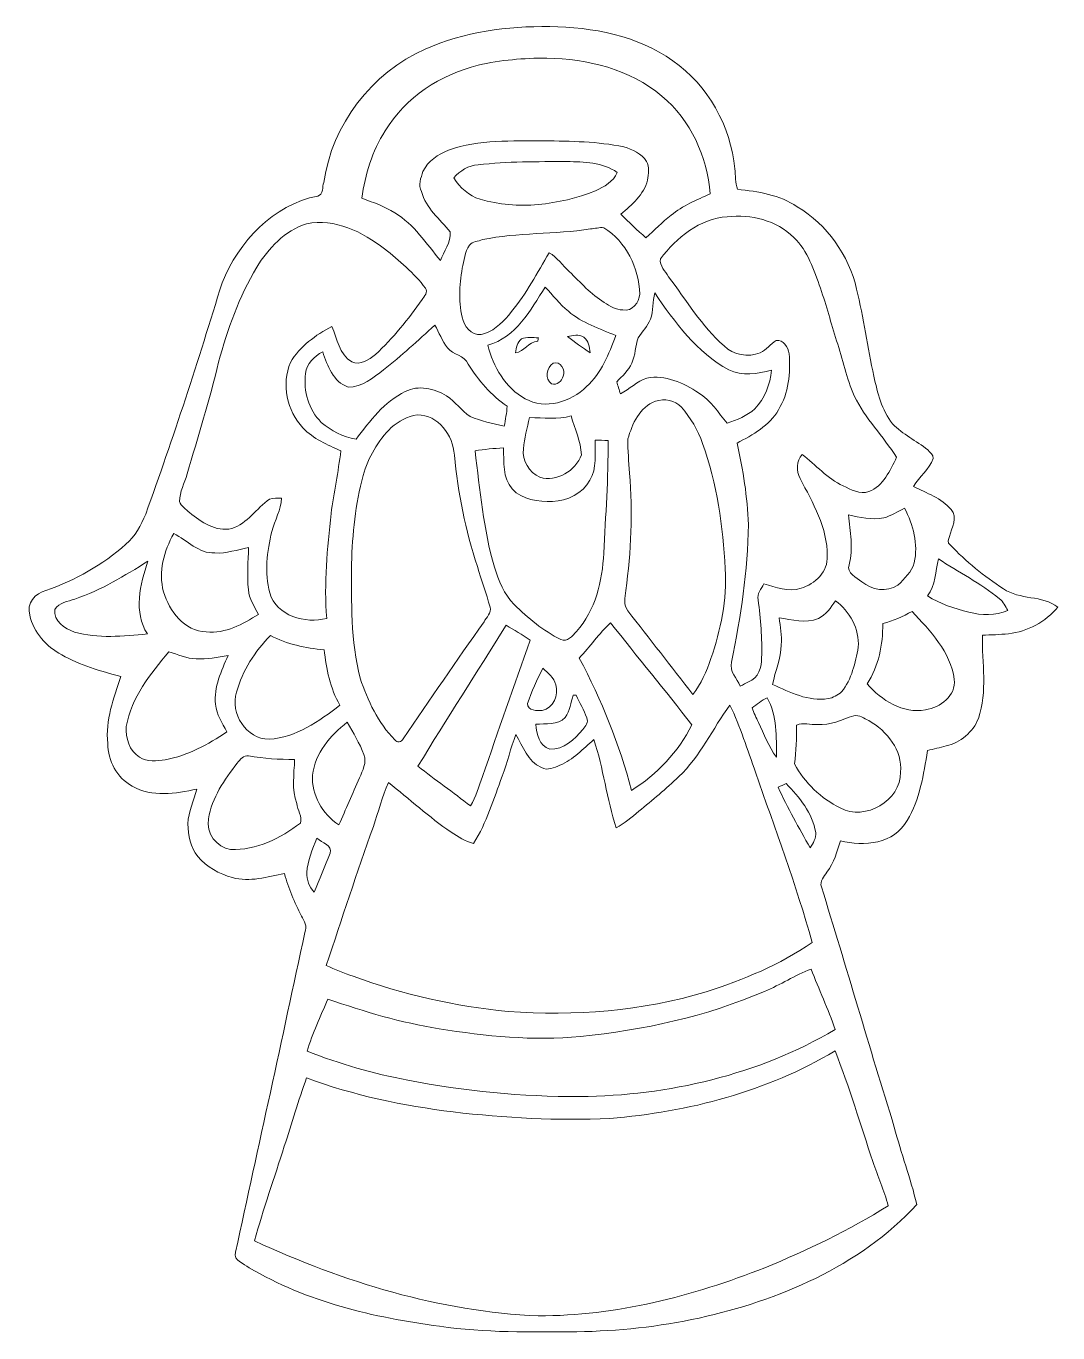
# Model space of a CAD drawing. Header units: centimetres. Extents: x -12.8 to 12.7, y -16.1 to 16.1.
import ezdxf

# ---------------------------------------------------------------- set-up
doc = ezdxf.new("R2010")
doc.units = ezdxf.units.CM
doc.header["$MEASUREMENT"] = 0
doc.layers.add('Layer 1', color=7, linetype='Continuous')

msp = doc.modelspace()

# ---------------------------------------------------------------- linework, layer by layer
at = {"layer": 'Layer 1', "color": 251, "lineweight": 9}
for points, knots in [([(-2.91419, 15.52674), (-1.9564, 15.96242), (-0.88819, 16.09648), (0.15568, 16.08554), (0.15568, 16.08554), (1.21154, 16.07108), (2.31433, 15.86717), (3.18817, 15.2417), (3.18817, 15.2417), (4.0627, 14.64268), (4.61656, 13.63021), (4.71534, 12.58175), (4.71534, 12.58175), (4.73933, 12.41418), (4.72381, 12.23744), (4.78202, 12.07587), (4.78202, 12.07587), (5.29318, 12.0226), (5.82201, 11.93935), (6.25769, 11.64372), (6.25769, 11.64372), (7.00064, 11.20804), (7.52416, 10.44674), (7.72136, 9.61419), (7.72136, 9.61419), (7.89281, 8.90475), (7.98877, 8.18015), (8.14681, 7.46824), (8.14681, 7.46824), (8.23571, 7.05796), (8.34013, 6.63568), (8.60435, 6.29843), (8.60435, 6.29843), (8.85484, 6.03314), (9.19421, 5.88109), (9.47466, 5.65285), (9.47466, 5.65285), (9.53111, 5.59781), (9.61366, 5.52832), (9.60519, 5.44012), (9.60519, 5.44012), (9.51135, 5.16778), (9.26863, 4.99209), (9.12471, 4.75044), (9.12471, 4.75044), (9.44398, 4.58605), (9.81086, 4.46504), (10.05075, 4.18388), (10.05075, 4.18388), (10.21762, 3.99126), (10.06381, 3.72668), (10.00666, 3.52172), (10.00666, 3.52172), (9.99184, 3.45398), (9.93998, 3.36155), (10.02606, 3.31428), (10.02606, 3.31428), (10.41587, 2.89941), (10.86426, 2.53923), (11.34192, 2.2309), (11.34192, 2.2309), (11.73985, 1.94833), (12.29442, 2.0778), (12.68142, 1.77688), (12.68142, 1.77688), (12.37732, 1.41352), (11.93353, 1.17962), (11.46398, 1.12106), (11.46398, 1.12106), (11.24914, 1.0999), (11.0343, 1.09531), (10.81981, 1.08367), (10.81981, 1.08367), (10.81064, 0.4021), (10.9521, -0.30416), (10.72209, -0.96421), (10.72209, -0.96421), (10.59262, -1.30499), (10.27829, -1.56322), (9.92446, -1.64225), (9.92446, -1.64225), (9.77382, -1.68458), (9.62106, -1.71739), (9.46938, -1.75549), (9.46938, -1.75549), (9.37166, -2.34639), (9.27958, -2.95917), (8.96842, -3.48233), (8.96842, -3.48233), (8.64952, -4.05066), (7.89563, -4.13709), (7.31919, -3.97905), (7.31919, -3.97905), (7.23488, -4.24575), (7.16291, -4.5255), (6.98935, -4.75128), (6.98935, -4.75128), (6.92267, -4.86029), (6.80096, -4.97388), (6.85212, -5.11429), (6.85212, -5.11429), (7.46207, -7.08631), (8.03745, -9.06963), (8.64987, -11.0413), (8.64987, -11.0413), (8.81602, -11.68054), (9.05204, -12.30002), (9.20303, -12.94348), (9.20303, -12.94348), (8.50488, -13.71289), (7.63528, -14.30767), (6.70677, -14.76452), (6.70677, -14.76452), (4.88115, -15.64823), (2.84597, -16.04757), (0.82596, -16.08109), (0.82596, -16.08109), (-0.30434, -16.0892), (-1.44135, -16.1079), (-2.56247, -15.94315), (-2.56247, -15.94315), (-4.18913, -15.73184), (-5.83308, -15.34413), (-7.25653, -14.50135), (-7.25653, -14.50135), (-7.37683, -14.40328), (-7.64671, -14.3299), (-7.59026, -14.12176), (-7.59026, -14.12176), (-7.0177, -11.49498), (-6.44515, -8.86749), (-5.8807, -6.23929), (-5.8807, -6.23929), (-5.81332, -6.09324), (-5.9001, -5.96025), (-5.96219, -5.83607), (-5.96219, -5.83607), (-6.13717, -5.50234), (-6.28498, -5.1545), (-6.38341, -4.79043), (-6.38341, -4.79043), (-6.80392, -4.86769), (-7.24172, -5.00775), (-7.66823, -4.8878), (-7.66823, -4.8878), (-7.98783, -4.79043), (-8.30922, -4.63521), (-8.51913, -4.3664), (-8.51913, -4.3664), (-8.70751, -4.14485), (-8.76359, -3.84358), (-8.765, -3.56065), (-8.765, -3.56065), (-8.75513, -3.26255), (-8.6179, -2.99268), (-8.54453, -2.70834), (-8.54453, -2.70834), (-9.07017, -2.81382), (-9.64802, -2.92001), (-10.13626, -2.6332), (-10.13626, -2.6332), (-10.51444, -2.43317), (-10.73704, -2.0049), (-10.74198, -1.58369), (-10.74198, -1.58369), (-10.79701, -1.01324), (-10.60016, -0.46044), (-10.41813, 0.07049), (-10.41813, 0.07049), (-10.91907, 0.20031), (-11.42249, 0.34495), (-11.87404, 0.60424), (-11.87404, 0.60424), (-12.2561, 0.79651), (-12.56937, 1.15846), (-12.66038, 1.58003), (-12.66038, 1.58003), (-12.75246, 1.86048), (-12.52809, 2.13001), (-12.26316, 2.19033), (-12.26316, 2.19033), (-11.54278, 2.43904), (-10.86545, 2.82145), (-10.2943, 3.32733), (-10.2943, 3.32733), (-10.06112, 3.52136), (-9.9193, 3.79688), (-9.805, 4.07205), (-9.805, 4.07205), (-9.12026, 5.95341), (-8.50925, 7.86053), (-7.92011, 9.77294), (-7.92011, 9.77294), (-7.50983, 10.77977), (-6.66598, 11.69593), (-5.56532, 11.90971), (-5.56532, 11.90971), (-5.41433, 11.9337), (-5.45631, 12.1496), (-5.41468, 12.24556), (-5.41468, 12.24556), (-5.20901, 13.66937), (-4.23358, 14.95136), (-2.91419, 15.52674), (-2.91419, 15.52674), (-2.91419, 15.52674), (-2.91419, 15.52674), (-2.91419, 15.52674)], [0, 0, 0, 0, 0.01886792, 0.01886792, 0.01886792, 0.01886792, 0.03773585, 0.03773585, 0.03773585, 0.03773585, 0.05660377, 0.05660377, 0.05660377, 0.05660377, 0.0754717, 0.0754717, 0.0754717, 0.0754717, 0.09433962, 0.09433962, 0.09433962, 0.09433962, 0.11320755, 0.11320755, 0.11320755, 0.11320755, 0.13207547, 0.13207547, 0.13207547, 0.13207547, 0.1509434, 0.1509434, 0.1509434, 0.1509434, 0.16981132, 0.16981132, 0.16981132, 0.16981132, 0.18867925, 0.18867925, 0.18867925, 0.18867925, 0.20754717, 0.20754717, 0.20754717, 0.20754717, 0.22641509, 0.22641509, 0.22641509, 0.22641509, 0.24528302, 0.24528302, 0.24528302, 0.24528302, 0.26415094, 0.26415094, 0.26415094, 0.26415094, 0.28301887, 0.28301887, 0.28301887, 0.28301887, 0.30188679, 0.30188679, 0.30188679, 0.30188679, 0.32075472, 0.32075472, 0.32075472, 0.32075472, 0.33962264, 0.33962264, 0.33962264, 0.33962264, 0.35849057, 0.35849057, 0.35849057, 0.35849057, 0.37735849, 0.37735849, 0.37735849, 0.37735849, 0.39622642, 0.39622642, 0.39622642, 0.39622642, 0.41509434, 0.41509434, 0.41509434, 0.41509434, 0.43396226, 0.43396226, 0.43396226, 0.43396226, 0.45283019, 0.45283019, 0.45283019, 0.45283019, 0.47169811, 0.47169811, 0.47169811, 0.47169811, 0.49056604, 0.49056604, 0.49056604, 0.49056604, 0.50943396, 0.50943396, 0.50943396, 0.50943396, 0.52830189, 0.52830189, 0.52830189, 0.52830189, 0.54716981, 0.54716981, 0.54716981, 0.54716981, 0.56603774, 0.56603774, 0.56603774, 0.56603774, 0.58490566, 0.58490566, 0.58490566, 0.58490566, 0.60377358, 0.60377358, 0.60377358, 0.60377358, 0.62264151, 0.62264151, 0.62264151, 0.62264151, 0.64150943, 0.64150943, 0.64150943, 0.64150943, 0.66037736, 0.66037736, 0.66037736, 0.66037736, 0.67924528, 0.67924528, 0.67924528, 0.67924528, 0.69811321, 0.69811321, 0.69811321, 0.69811321, 0.71698113, 0.71698113, 0.71698113, 0.71698113, 0.73584906, 0.73584906, 0.73584906, 0.73584906, 0.75471698, 0.75471698, 0.75471698, 0.75471698, 0.77358491, 0.77358491, 0.77358491, 0.77358491, 0.79245283, 0.79245283, 0.79245283, 0.79245283, 0.81132075, 0.81132075, 0.81132075, 0.81132075, 0.83018868, 0.83018868, 0.83018868, 0.83018868, 0.8490566, 0.8490566, 0.8490566, 0.8490566, 0.86792453, 0.86792453, 0.86792453, 0.86792453, 0.88679245, 0.88679245, 0.88679245, 0.88679245, 0.90566038, 0.90566038, 0.90566038, 0.90566038, 0.9245283, 0.9245283, 0.9245283, 0.9245283, 0.94339623, 0.94339623, 0.94339623, 0.94339623, 0.96226415, 0.96226415, 0.96226415, 0.96226415, 1, 1, 1, 1]), ([(-1.60821, 15.13198), (-2.53672, 14.90374), (-3.40208, 14.34247), (-3.90021, 13.51415), (-3.90021, 13.51415), (-4.22723, 13.01849), (-4.38775, 12.43853), (-4.47735, 11.8575), (-4.47735, 11.8575), (-4.20113, 11.74743), (-3.91291, 11.661), (-3.66385, 11.49414), (-3.66385, 11.49414), (-3.1883, 11.21157), (-2.88456, 10.73461), (-2.53954, 10.31833), (-2.53954, 10.31833), (-2.44712, 10.54693), (-2.28343, 10.76601), (-2.30036, 11.0253), (-2.30036, 11.0253), (-2.54907, 11.34456), (-2.9022, 11.60703), (-3.0038, 12.02048), (-3.0038, 12.02048), (-3.10046, 12.17923), (-3.01932, 12.35774), (-2.97099, 12.51543), (-2.97099, 12.51543), (-2.84681, 12.77049), (-2.59387, 12.93947), (-2.33705, 13.04178), (-2.33705, 13.04178), (-1.58493, 13.31306), (-0.77107, 13.2605), (0.01422, 13.27038), (0.01422, 13.27038), (0.67038, 13.25697), (1.33502, 13.25873), (1.97954, 13.11868), (1.97954, 13.11868), (2.19438, 13.05906), (2.42017, 12.95746), (2.54222, 12.76167), (2.54222, 12.76167), (2.62866, 12.62656), (2.57716, 12.45123), (2.56656, 12.30306), (2.56656, 12.30306), (2.47802, 11.93935), (2.17674, 11.69805), (1.91004, 11.46098), (1.91004, 11.46098), (2.10726, 11.25919), (2.31327, 11.06587), (2.52705, 10.88066), (2.52705, 10.88066), (2.73555, 11.06516), (2.92888, 11.26625), (3.1483, 11.43875), (3.1483, 11.43875), (3.43511, 11.67053), (3.77766, 11.81446), (4.11103, 11.96545), (4.11103, 11.96545), (4.03554, 12.87844), (3.63514, 13.78508), (2.91547, 14.37034), (2.91547, 14.37034), (2.139, 15.04097), (1.08842, 15.28191), (0.08548, 15.31049), (0.08548, 15.31049), (-0.48214, 15.30343), (-1.05505, 15.26816), (-1.60821, 15.13198), (-1.60821, 15.13198), (-1.60821, 15.13198), (-1.60821, 15.13198), (-1.60821, 15.13198)], [0, 0, 0, 0, 0.04761905, 0.04761905, 0.04761905, 0.04761905, 0.0952381, 0.0952381, 0.0952381, 0.0952381, 0.14285714, 0.14285714, 0.14285714, 0.14285714, 0.19047619, 0.19047619, 0.19047619, 0.19047619, 0.23809524, 0.23809524, 0.23809524, 0.23809524, 0.28571429, 0.28571429, 0.28571429, 0.28571429, 0.33333333, 0.33333333, 0.33333333, 0.33333333, 0.38095238, 0.38095238, 0.38095238, 0.38095238, 0.42857143, 0.42857143, 0.42857143, 0.42857143, 0.47619048, 0.47619048, 0.47619048, 0.47619048, 0.52380952, 0.52380952, 0.52380952, 0.52380952, 0.57142857, 0.57142857, 0.57142857, 0.57142857, 0.61904762, 0.61904762, 0.61904762, 0.61904762, 0.66666667, 0.66666667, 0.66666667, 0.66666667, 0.71428571, 0.71428571, 0.71428571, 0.71428571, 0.76190476, 0.76190476, 0.76190476, 0.76190476, 0.80952381, 0.80952381, 0.80952381, 0.80952381, 0.85714286, 0.85714286, 0.85714286, 0.85714286, 0.9047619, 0.9047619, 0.9047619, 0.9047619, 1, 1, 1, 1]), ([(-1.61033, 12.67524), (-1.8481, 12.66713), (-2.05835, 12.53342), (-2.20793, 12.35633), (-2.20793, 12.35633), (-2.05659, 12.11609), (-1.84069, 11.91183), (-1.562, 11.83281), (-1.562, 11.83281), (-0.63066, 11.55658), (0.38675, 11.68676), (1.28033, 12.03812), (1.28033, 12.03812), (1.49588, 12.13725), (1.72554, 12.26002), (1.81903, 12.49215), (1.81903, 12.49215), (1.45743, 12.74156), (0.99988, 12.75038), (0.57831, 12.7592), (0.57831, 12.7592), (-0.15124, 12.75215), (-0.88537, 12.77155), (-1.61033, 12.67524), (-1.61033, 12.67524), (-1.61033, 12.67524), (-1.61033, 12.67524), (-1.61033, 12.67524)], [0, 0, 0, 0, 0.125, 0.125, 0.125, 0.125, 0.25, 0.25, 0.25, 0.25, 0.375, 0.375, 0.375, 0.375, 0.5, 0.5, 0.5, 0.5, 0.625, 0.625, 0.625, 0.625, 0.75, 0.75, 0.75, 0.75, 1, 1, 1, 1]), ([(-5.8426, 11.22356), (-6.37847, 11.0514), (-6.7824, 10.62313), (-7.06674, 10.15323), (-7.06674, 10.15323), (-7.49854, 9.42721), (-7.79593, 8.62711), (-8.00618, 7.81114), (-8.00618, 7.81114), (-8.23478, 6.8858), (-8.51383, 5.97387), (-8.78546, 5.06018), (-8.78546, 5.06018), (-8.84615, 4.83546), (-8.96998, 4.61991), (-8.97103, 4.3832), (-8.97103, 4.3832), (-8.9287, 4.26396), (-8.81264, 4.19093), (-8.72479, 4.10662), (-8.72479, 4.10662), (-8.43164, 3.87449), (-8.08097, 3.62508), (-7.68304, 3.71327), (-7.68304, 3.71327), (-7.29675, 3.8431), (-7.07238, 4.20787), (-6.75524, 4.43858), (-6.75524, 4.43858), (-6.66034, 4.46928), (-6.55627, 4.45763), (-6.45714, 4.46575), (-6.45714, 4.46575), (-6.46384, 4.17435), (-6.62365, 3.91894), (-6.69562, 3.64272), (-6.69562, 3.64272), (-6.81768, 3.14989), (-6.87589, 2.62531), (-6.74748, 2.12754), (-6.74748, 2.12754), (-6.57391, 1.55815), (-5.87294, 1.36342), (-5.34377, 1.49995), (-5.34377, 1.49995), (-5.41398, 2.36284), (-5.32578, 3.22609), (-5.23582, 4.08369), (-5.23582, 4.08369), (-5.1628, 4.60051), (-5.05838, 5.11204), (-4.99311, 5.62992), (-4.99311, 5.62992), (-5.32755, 5.77632), (-5.6708, 5.92872), (-5.92974, 6.19506), (-5.92974, 6.19506), (-6.31956, 6.61875), (-6.46208, 7.27068), (-6.23736, 7.80761), (-6.23736, 7.80761), (-6.001, 8.20378), (-5.61718, 8.48495), (-5.21501, 8.69696), (-5.21501, 8.69696), (-5.08766, 8.3904), (-5.03439, 8.0087), (-4.72606, 7.82172), (-4.72606, 7.82172), (-4.5151, 7.72965), (-4.30237, 7.87605), (-4.14257, 8.00552), (-4.14257, 8.00552), (-3.70512, 8.40698), (-3.33153, 8.87265), (-2.98969, 9.35666), (-2.98969, 9.35666), (-2.9463, 9.43004), (-2.82812, 9.54681), (-2.90961, 9.63888), (-2.90961, 9.63888), (-3.1876, 10.01494), (-3.55554, 10.3141), (-3.91538, 10.60796), (-3.91538, 10.60796), (-4.46007, 11.01895), (-5.13669, 11.37384), (-5.8426, 11.22356), (-5.8426, 11.22356), (-5.8426, 11.22356), (-5.8426, 11.22356), (-5.8426, 11.22356)], [0, 0, 0, 0, 0.04166667, 0.04166667, 0.04166667, 0.04166667, 0.08333333, 0.08333333, 0.08333333, 0.08333333, 0.125, 0.125, 0.125, 0.125, 0.16666667, 0.16666667, 0.16666667, 0.16666667, 0.20833333, 0.20833333, 0.20833333, 0.20833333, 0.25, 0.25, 0.25, 0.25, 0.29166667, 0.29166667, 0.29166667, 0.29166667, 0.33333333, 0.33333333, 0.33333333, 0.33333333, 0.375, 0.375, 0.375, 0.375, 0.41666667, 0.41666667, 0.41666667, 0.41666667, 0.45833333, 0.45833333, 0.45833333, 0.45833333, 0.5, 0.5, 0.5, 0.5, 0.54166667, 0.54166667, 0.54166667, 0.54166667, 0.58333333, 0.58333333, 0.58333333, 0.58333333, 0.625, 0.625, 0.625, 0.625, 0.66666667, 0.66666667, 0.66666667, 0.66666667, 0.70833333, 0.70833333, 0.70833333, 0.70833333, 0.75, 0.75, 0.75, 0.75, 0.79166667, 0.79166667, 0.79166667, 0.79166667, 0.83333333, 0.83333333, 0.83333333, 0.83333333, 0.875, 0.875, 0.875, 0.875, 0.91666667, 0.91666667, 0.91666667, 0.91666667, 1, 1, 1, 1]), ([(4.53119, 11.39783), (3.84927, 11.3562), (3.27989, 10.88348), (2.88337, 10.35996), (2.88337, 10.35996), (2.85761, 10.18075), (3.00437, 10.05939), (3.08692, 9.92181), (3.08692, 9.92181), (3.51943, 9.33585), (3.90572, 8.70578), (4.45111, 8.21401), (4.45111, 8.21401), (4.68112, 7.99458), (5.04554, 7.92156), (5.33905, 8.04821), (5.33905, 8.04821), (5.49957, 8.11065), (5.59729, 8.26375), (5.74051, 8.3523), (5.74051, 8.3523), (5.9102, 8.37876), (6.03649, 8.17556), (6.05731, 8.02386), (6.05731, 8.02386), (6.09647, 7.55396), (6.04496, 7.05161), (5.79414, 6.64203), (5.79414, 6.64203), (5.57189, 6.24904), (5.16055, 6.02185), (4.77214, 5.82112), (4.77214, 5.82112), (4.92489, 5.16248), (5.02755, 4.49044), (5.05224, 3.81417), (5.05224, 3.81417), (5.03919, 2.67223), (4.86421, 1.53805), (4.63738, 0.42115), (4.63738, 0.42115), (4.57388, 0.1982), (4.77108, 0.01616), (4.85293, -0.16905), (4.85293, -0.16905), (4.92172, -0.13412), (4.99016, -0.09814), (5.05789, -0.06039), (5.05789, -0.06039), (5.29213, 0.02639), (5.38915, 0.2998), (5.3768, 0.53122), (5.3768, 0.53122), (5.40396, 1.00958), (5.34151, 1.48407), (5.29707, 1.95856), (5.29707, 1.95856), (5.25403, 2.11201), (5.37186, 2.22632), (5.43219, 2.35049), (5.43219, 2.35049), (5.72852, 2.26441), (6.03967, 2.14024), (6.34941, 2.2429), (6.34941, 2.2429), (6.69407, 2.34414), (7.01863, 2.656), (6.9964, 3.03841), (6.9964, 3.03841), (7.0084, 3.73373), (6.63304, 4.34686), (6.33071, 4.94764), (6.33071, 4.94764), (6.22664, 5.1332), (6.23793, 5.37697), (6.37869, 5.54102), (6.37869, 5.54102), (6.71348, 5.28172), (6.99746, 4.94941), (7.38658, 4.7649), (7.38658, 4.7649), (7.57778, 4.67918), (7.80215, 4.5416), (8.01805, 4.62697), (8.01805, 4.62697), (8.38353, 4.76243), (8.54509, 5.14414), (8.70561, 5.46975), (8.70561, 5.46975), (8.37434, 5.98587), (7.93444, 6.42931), (7.66209, 6.98317), (7.66209, 6.98317), (7.46842, 7.41956), (7.37846, 7.89157), (7.22818, 8.34313), (7.22818, 8.34313), (7.08848, 8.77246), (6.97841, 9.21096), (6.82742, 9.63641), (6.82742, 9.63641), (6.67008, 10.08126), (6.51839, 10.55046), (6.17337, 10.88983), (6.17337, 10.88983), (5.74475, 11.30858), (5.11716, 11.46945), (4.53119, 11.39783), (4.53119, 11.39783), (4.53119, 11.39783), (4.53119, 11.39783), (4.53119, 11.39783)], [0, 0, 0, 0, 0.03448276, 0.03448276, 0.03448276, 0.03448276, 0.06896552, 0.06896552, 0.06896552, 0.06896552, 0.10344828, 0.10344828, 0.10344828, 0.10344828, 0.13793103, 0.13793103, 0.13793103, 0.13793103, 0.17241379, 0.17241379, 0.17241379, 0.17241379, 0.20689655, 0.20689655, 0.20689655, 0.20689655, 0.24137931, 0.24137931, 0.24137931, 0.24137931, 0.27586207, 0.27586207, 0.27586207, 0.27586207, 0.31034483, 0.31034483, 0.31034483, 0.31034483, 0.34482759, 0.34482759, 0.34482759, 0.34482759, 0.37931034, 0.37931034, 0.37931034, 0.37931034, 0.4137931, 0.4137931, 0.4137931, 0.4137931, 0.44827586, 0.44827586, 0.44827586, 0.44827586, 0.48275862, 0.48275862, 0.48275862, 0.48275862, 0.51724138, 0.51724138, 0.51724138, 0.51724138, 0.55172414, 0.55172414, 0.55172414, 0.55172414, 0.5862069, 0.5862069, 0.5862069, 0.5862069, 0.62068966, 0.62068966, 0.62068966, 0.62068966, 0.65517241, 0.65517241, 0.65517241, 0.65517241, 0.68965517, 0.68965517, 0.68965517, 0.68965517, 0.72413793, 0.72413793, 0.72413793, 0.72413793, 0.75862069, 0.75862069, 0.75862069, 0.75862069, 0.79310345, 0.79310345, 0.79310345, 0.79310345, 0.82758621, 0.82758621, 0.82758621, 0.82758621, 0.86206897, 0.86206897, 0.86206897, 0.86206897, 0.89655172, 0.89655172, 0.89655172, 0.89655172, 0.93103448, 0.93103448, 0.93103448, 0.93103448, 1, 1, 1, 1]), ([(1.15898, 11.09832), (0.27668, 10.95933), (-0.62819, 11.01471), (-1.50555, 10.83586), (-1.50555, 10.83586), (-1.60645, 10.78823), (-1.75673, 10.80058), (-1.82199, 10.69439), (-1.82199, 10.69439), (-1.93876, 10.52929), (-1.96169, 10.32115), (-2.00156, 10.12854), (-2.00156, 10.12854), (-2.06964, 9.70485), (-2.10351, 9.2607), (-1.98039, 8.84337), (-1.98039, 8.84337), (-1.91689, 8.62253), (-1.68935, 8.42145), (-1.44664, 8.52022), (-1.44664, 8.52022), (-1.16935, 8.61477), (-0.9651, 8.83808), (-0.78624, 9.05962), (-0.78624, 9.05962), (-0.41829, 9.50447), (-0.1523, 10.01918), (0.14086, 10.51342), (0.14086, 10.51342), (0.33771, 10.39383), (0.47247, 10.20262), (0.63793, 10.04634), (0.63793, 10.04634), (0.91309, 9.78105), (1.17062, 9.48825), (1.49906, 9.2854), (1.49906, 9.2854), (1.63629, 9.20003), (1.78445, 9.1016), (1.95344, 9.10548), (1.95344, 9.10548), (2.18944, 9.05856), (2.36442, 9.28187), (2.37395, 9.49389), (2.37395, 9.49389), (2.35348, 10.13524), (2.04445, 10.78576), (1.48989, 11.12972), (1.48989, 11.12972), (1.37948, 11.13995), (1.26728, 11.10714), (1.15898, 11.09832), (1.15898, 11.09832), (1.15898, 11.09832), (1.15898, 11.09832), (1.15898, 11.09832)], [0, 0, 0, 0, 0.06666667, 0.06666667, 0.06666667, 0.06666667, 0.13333333, 0.13333333, 0.13333333, 0.13333333, 0.2, 0.2, 0.2, 0.2, 0.26666667, 0.26666667, 0.26666667, 0.26666667, 0.33333333, 0.33333333, 0.33333333, 0.33333333, 0.4, 0.4, 0.4, 0.4, 0.46666667, 0.46666667, 0.46666667, 0.46666667, 0.53333333, 0.53333333, 0.53333333, 0.53333333, 0.6, 0.6, 0.6, 0.6, 0.66666667, 0.66666667, 0.66666667, 0.66666667, 0.73333333, 0.73333333, 0.73333333, 0.73333333, 0.8, 0.8, 0.8, 0.8, 0.86666667, 0.86666667, 0.86666667, 0.86666667, 1, 1, 1, 1]), ([(0.03962, 9.66322), (-0.31634, 9.09243), (-0.67405, 8.42638), (-1.37291, 8.23165), (-1.37291, 8.23165), (-1.23356, 7.70672), (-0.94358, 7.17685), (-0.45004, 6.91297), (-0.45004, 6.91297), (0.04526, 6.63533), (0.6785, 6.82971), (1.06055, 7.21248), (1.06055, 7.21248), (1.42921, 7.54691), (1.613, 8.01681), (1.78657, 8.47083), (1.78657, 8.47083), (1.38123, 8.63805), (0.95437, 8.78234), (0.61464, 9.07056), (0.61464, 9.07056), (0.3938, 9.23848), (0.23894, 9.47308), (0.03962, 9.66322), (0.03962, 9.66322), (0.03962, 9.66322), (0.03962, 9.66322), (0.03962, 9.66322)], [0, 0, 0, 0, 0.125, 0.125, 0.125, 0.125, 0.25, 0.25, 0.25, 0.25, 0.375, 0.375, 0.375, 0.375, 0.5, 0.5, 0.5, 0.5, 0.625, 0.625, 0.625, 0.625, 0.75, 0.75, 0.75, 0.75, 1, 1, 1, 1]), ([(2.64066, 8.87194), (2.56516, 8.70508), (2.43321, 8.57208), (2.3362, 8.41862), (2.3362, 8.41862), (2.27023, 8.21225), (2.26564, 7.98753), (2.17745, 7.78715), (2.17745, 7.78715), (2.09384, 7.60688), (1.94215, 7.47212), (1.80633, 7.33242), (1.80633, 7.33242), (1.8349, 7.23223), (1.8663, 7.13275), (1.89875, 7.03326), (1.89875, 7.03326), (2.12242, 7.14968), (2.30586, 7.343), (2.54716, 7.42308), (2.54716, 7.42308), (3.00331, 7.50987), (3.45275, 7.30667), (3.82423, 7.05831), (3.82423, 7.05831), (4.1262, 6.87769), (4.30435, 6.56866), (4.52978, 6.30936), (4.52978, 6.30936), (4.76896, 6.39756), (5.0166, 6.48752), (5.20816, 6.66285), (5.20816, 6.66285), (5.46182, 6.91826), (5.58529, 7.26821), (5.62516, 7.61923), (5.62516, 7.61923), (5.28155, 7.53633), (4.89526, 7.4506), (4.56929, 7.62805), (4.56929, 7.62805), (3.77942, 8.05138), (3.23897, 8.79856), (2.7419, 9.52035), (2.7419, 9.52035), (2.6911, 9.30692), (2.70556, 9.08185), (2.64066, 8.87194), (2.64066, 8.87194), (2.64066, 8.87194), (2.64066, 8.87194), (2.64066, 8.87194)], [0, 0, 0, 0, 0.07142857, 0.07142857, 0.07142857, 0.07142857, 0.14285714, 0.14285714, 0.14285714, 0.14285714, 0.21428571, 0.21428571, 0.21428571, 0.21428571, 0.28571429, 0.28571429, 0.28571429, 0.28571429, 0.35714286, 0.35714286, 0.35714286, 0.35714286, 0.42857143, 0.42857143, 0.42857143, 0.42857143, 0.5, 0.5, 0.5, 0.5, 0.57142857, 0.57142857, 0.57142857, 0.57142857, 0.64285714, 0.64285714, 0.64285714, 0.64285714, 0.71428571, 0.71428571, 0.71428571, 0.71428571, 0.78571429, 0.78571429, 0.78571429, 0.78571429, 0.85714286, 0.85714286, 0.85714286, 0.85714286, 1, 1, 1, 1]), ([(-2.67924, 8.72766), (-3.08635, 8.3463), (-3.50333, 7.97518), (-3.93866, 7.62593), (-3.93866, 7.62593), (-4.19795, 7.43614), (-4.47347, 7.1959), (-4.81284, 7.20154), (-4.81284, 7.20154), (-5.1882, 7.32466), (-5.31696, 7.73494), (-5.4422, 8.07043), (-5.4422, 8.07043), (-5.64681, 7.96107), (-5.84013, 7.77798), (-5.86271, 7.53456), (-5.86271, 7.53456), (-5.92162, 7.10206), (-5.78898, 6.64239), (-5.47571, 6.33159), (-5.47571, 6.33159), (-5.23194, 6.1231), (-4.9402, 5.96505), (-4.62058, 5.91602), (-4.62058, 5.91602), (-4.2745, 6.3577), (-3.92772, 6.84347), (-3.40526, 7.09006), (-3.40526, 7.09006), (-3.08141, 7.26151), (-2.68595, 7.16661), (-2.38961, 6.98246), (-2.38961, 6.98246), (-2.16807, 6.84629), (-2.02378, 6.61805), (-1.80965, 6.47446), (-1.80965, 6.47446), (-1.53942, 6.36052), (-1.25014, 6.3016), (-0.9651, 6.23493), (-0.9651, 6.23493), (-0.93546, 6.39932), (-0.90795, 6.56372), (-0.89313, 6.73023), (-0.89313, 6.73023), (-1.29671, 6.99199), (-1.59833, 7.36593), (-1.85339, 7.76775), (-1.85339, 7.76775), (-1.95464, 7.98506), (-2.22592, 7.99494), (-2.36492, 8.17203), (-2.36492, 8.17203), (-2.5025, 8.33713), (-2.56847, 8.54598), (-2.67924, 8.72766), (-2.67924, 8.72766), (-2.67924, 8.72766), (-2.67924, 8.72766), (-2.67924, 8.72766)], [0, 0, 0, 0, 0.0625, 0.0625, 0.0625, 0.0625, 0.125, 0.125, 0.125, 0.125, 0.1875, 0.1875, 0.1875, 0.1875, 0.25, 0.25, 0.25, 0.25, 0.3125, 0.3125, 0.3125, 0.3125, 0.375, 0.375, 0.375, 0.375, 0.4375, 0.4375, 0.4375, 0.4375, 0.5, 0.5, 0.5, 0.5, 0.5625, 0.5625, 0.5625, 0.5625, 0.625, 0.625, 0.625, 0.625, 0.6875, 0.6875, 0.6875, 0.6875, 0.75, 0.75, 0.75, 0.75, 0.8125, 0.8125, 0.8125, 0.8125, 0.875, 0.875, 0.875, 0.875, 1, 1, 1, 1]), ([(-0.53894, 8.38828), (-0.41159, 8.44826), (-0.26166, 8.41651), (-0.12513, 8.41615), (-0.12513, 8.41615), (-0.12866, 8.39463), (-0.13536, 8.3516), (-0.13854, 8.33043), (-0.13854, 8.33043), (-0.36855, 8.31985), (-0.47156, 8.07325), (-0.68781, 8.04538), (-0.68781, 8.04538), (-0.68005, 8.17027), (-0.64266, 8.30891), (-0.53894, 8.38828)], [0, 0, 0, 0, 0.2, 0.2, 0.2, 0.2, 0.4, 0.4, 0.4, 0.4, 0.6, 0.6, 0.6, 0.6, 1, 1, 1, 1]), ([(0.58995, 8.44861), (0.72471, 8.46201), (0.8764, 8.52199), (0.996, 8.42956), (0.996, 8.42956), (1.11347, 8.33854), (1.13711, 8.1872), (1.15192, 8.04891), (1.15192, 8.04891), (0.9579, 8.17274), (0.77375, 8.31067), (0.58995, 8.44861)], [0, 0, 0, 0, 0.25, 0.25, 0.25, 0.25, 0.5, 0.5, 0.5, 0.5, 1, 1, 1, 1]), ([(0.23788, 7.78962), (0.41321, 7.85453), (0.55291, 7.61852), (0.48835, 7.46965), (0.48835, 7.46965), (0.45307, 7.349), (0.33348, 7.23823), (0.20084, 7.27703), (0.20084, 7.27703), (0.0255, 7.39663), (0.07313, 7.68414), (0.23788, 7.78962)], [0, 0, 0, 0, 0.25, 0.25, 0.25, 0.25, 0.5, 0.5, 0.5, 0.5, 1, 1, 1, 1]), ([(2.76201, 6.85229), (2.37218, 6.70871), (2.18662, 6.29349), (2.0822, 5.92307), (2.0822, 5.92307), (2.07091, 5.64226), (2.1083, 5.36251), (2.12242, 5.08205), (2.12242, 5.08205), (2.19898, 4.1172), (2.16617, 3.14354), (2.02822, 2.18539), (2.02822, 2.18539), (2.01376, 2.02206), (1.96437, 1.8245), (2.0829, 1.68656), (2.0829, 1.68656), (2.61066, 0.99547), (3.15677, 0.31814), (3.68029, -0.37648), (3.68029, -0.37648), (3.89125, -0.11789), (4.01649, 0.19678), (4.12726, 0.50829), (4.12726, 0.50829), (4.37138, 1.21596), (4.52765, 1.96738), (4.48321, 2.71915), (4.48321, 2.71915), (4.4243, 3.7676), (4.2846, 4.82241), (3.92018, 5.81301), (3.92018, 5.81301), (3.81153, 6.1425), (3.62738, 6.44483), (3.39948, 6.70518), (3.39948, 6.70518), (3.24144, 6.87769), (2.98109, 6.92567), (2.76201, 6.85229), (2.76201, 6.85229), (2.76201, 6.85229), (2.76201, 6.85229), (2.76201, 6.85229)], [0, 0, 0, 0, 0.08333333, 0.08333333, 0.08333333, 0.08333333, 0.16666667, 0.16666667, 0.16666667, 0.16666667, 0.25, 0.25, 0.25, 0.25, 0.33333333, 0.33333333, 0.33333333, 0.33333333, 0.41666667, 0.41666667, 0.41666667, 0.41666667, 0.5, 0.5, 0.5, 0.5, 0.58333333, 0.58333333, 0.58333333, 0.58333333, 0.66666667, 0.66666667, 0.66666667, 0.66666667, 0.75, 0.75, 0.75, 0.75, 0.83333333, 0.83333333, 0.83333333, 0.83333333, 1, 1, 1, 1]), ([(-3.11387, 6.51398), (-3.3534, 6.48787), (-3.5686, 6.3524), (-3.75204, 6.20388), (-3.75204, 6.20388), (-4.0766, 5.87721), (-4.32389, 5.46975), (-4.44137, 5.02278), (-4.44137, 5.02278), (-4.64386, 4.31758), (-4.70383, 3.57887), (-4.73312, 2.84861), (-4.73312, 2.84861), (-4.7317, 1.90493), (-4.75534, 0.94608), (-4.51757, 0.02498), (-4.51757, 0.02498), (-4.3306, -0.52288), (-4.07942, -1.07604), (-3.6649, -1.48985), (-3.6649, -1.48985), (-3.61199, -1.58439), (-3.49698, -1.54241), (-3.45606, -1.46692), (-3.45606, -1.46692), (-2.7946, -0.50595), (-2.14478, 0.46384), (-1.46498, 1.41246), (-1.46498, 1.41246), (-1.41065, 1.52817), (-1.27095, 1.63612), (-1.31505, 1.77793), (-1.31505, 1.77793), (-1.4096, 2.11448), (-1.5306, 2.44292), (-1.62797, 2.77877), (-1.62797, 2.77877), (-1.91901, 3.67094), (-2.10739, 4.59275), (-2.19594, 5.52655), (-2.19594, 5.52655), (-2.22804, 6.01197), (-2.58576, 6.52562), (-3.11387, 6.51398), (-3.11387, 6.51398), (-3.11387, 6.51398), (-3.11387, 6.51398), (-3.11387, 6.51398)], [0, 0, 0, 0, 0.07692308, 0.07692308, 0.07692308, 0.07692308, 0.15384615, 0.15384615, 0.15384615, 0.15384615, 0.23076923, 0.23076923, 0.23076923, 0.23076923, 0.30769231, 0.30769231, 0.30769231, 0.30769231, 0.38461538, 0.38461538, 0.38461538, 0.38461538, 0.46153846, 0.46153846, 0.46153846, 0.46153846, 0.53846154, 0.53846154, 0.53846154, 0.53846154, 0.61538462, 0.61538462, 0.61538462, 0.61538462, 0.69230769, 0.69230769, 0.69230769, 0.69230769, 0.76923077, 0.76923077, 0.76923077, 0.76923077, 0.84615385, 0.84615385, 0.84615385, 0.84615385, 1, 1, 1, 1]), ([(-0.33962, 6.45118), (-0.40771, 6.19718), (-0.46345, 5.9393), (-0.49414, 5.67754), (-0.49414, 5.67754), (-0.53365, 5.38685), (-0.34915, 5.09934), (-0.0895, 4.97869), (-0.0895, 4.97869), (0.32889, 4.85275), (0.78997, 5.13532), (0.93885, 5.53008), (0.93885, 5.53008), (0.91345, 5.86098), (0.77904, 6.1746), (0.68273, 6.49069), (0.68273, 6.49069), (0.34935, 6.40215), (0.00081, 6.43954), (-0.33962, 6.45118), (-0.33962, 6.45118), (-0.33962, 6.45118), (-0.33962, 6.45118), (-0.33962, 6.45118)], [0, 0, 0, 0, 0.14285714, 0.14285714, 0.14285714, 0.14285714, 0.28571429, 0.28571429, 0.28571429, 0.28571429, 0.42857143, 0.42857143, 0.42857143, 0.42857143, 0.57142857, 0.57142857, 0.57142857, 0.57142857, 0.71428571, 0.71428571, 0.71428571, 0.71428571, 1, 1, 1, 1]), ([(1.27822, 5.8945), (1.2634, 5.5643), (1.32691, 5.2027), (1.1431, 4.90778), (1.1431, 4.90778), (0.96954, 4.57546), (0.58924, 4.39484), (0.22447, 4.38285), (0.22447, 4.38285), (-0.1216, 4.37438), (-0.52095, 4.41671), (-0.76754, 4.68976), (-0.76754, 4.68976), (-1.0166, 4.96775), (-0.96545, 5.35969), (-0.98803, 5.70082), (-0.98803, 5.70082), (-1.22157, 5.6913), (-1.4544, 5.66449), (-1.68547, 5.63168), (-1.68547, 5.63168), (-1.56235, 4.67036), (-1.48227, 3.69669), (-1.20781, 2.76289), (-1.20781, 2.76289), (-1.09809, 2.43551), (-0.97603, 2.08979), (-0.72168, 1.84355), (-0.72168, 1.84355), (-0.3816, 1.50524), (-0.00483, 1.19338), (0.42732, 0.98066), (0.42732, 0.98066), (0.58854, 0.90305), (0.72118, 1.07379), (0.81361, 1.17857), (0.81361, 1.17857), (1.28915, 1.70138), (1.44508, 2.42281), (1.49059, 3.10791), (1.49059, 3.10791), (1.5294, 4.0336), (1.60313, 4.95823), (1.5929, 5.88533), (1.5929, 5.88533), (1.48953, 5.88921), (1.37948, 5.89415), (1.27822, 5.8945), (1.27822, 5.8945), (1.27822, 5.8945), (1.27822, 5.8945), (1.27822, 5.8945)], [0, 0, 0, 0, 0.07142857, 0.07142857, 0.07142857, 0.07142857, 0.14285714, 0.14285714, 0.14285714, 0.14285714, 0.21428571, 0.21428571, 0.21428571, 0.21428571, 0.28571429, 0.28571429, 0.28571429, 0.28571429, 0.35714286, 0.35714286, 0.35714286, 0.35714286, 0.42857143, 0.42857143, 0.42857143, 0.42857143, 0.5, 0.5, 0.5, 0.5, 0.57142857, 0.57142857, 0.57142857, 0.57142857, 0.64285714, 0.64285714, 0.64285714, 0.64285714, 0.71428571, 0.71428571, 0.71428571, 0.71428571, 0.78571429, 0.78571429, 0.78571429, 0.78571429, 0.85714286, 0.85714286, 0.85714286, 0.85714286, 1, 1, 1, 1]), ([(8.38811, 3.97645), (8.09531, 3.92247), (7.8025, 3.98773), (7.5171, 4.04912), (7.5171, 4.04912), (7.55379, 3.64166), (7.64834, 3.2282), (7.53298, 2.82251), (7.53298, 2.82251), (7.46419, 2.61684), (7.71713, 2.50818), (7.84589, 2.402), (7.84589, 2.402), (8.09143, 2.19986), (8.46396, 2.13565), (8.73595, 2.32298), (8.73595, 2.32298), (8.90458, 2.47326), (9.07497, 2.65035), (9.13987, 2.8719), (9.13987, 2.8719), (9.24395, 3.32875), (9.112, 3.81029), (8.90387, 4.21951), (8.90387, 4.21951), (8.73313, 4.1359), (8.57261, 4.02654), (8.38811, 3.97645), (8.38811, 3.97645), (8.38811, 3.97645), (8.38811, 3.97645), (8.38811, 3.97645)], [0, 0, 0, 0, 0.11111111, 0.11111111, 0.11111111, 0.11111111, 0.22222222, 0.22222222, 0.22222222, 0.22222222, 0.33333333, 0.33333333, 0.33333333, 0.33333333, 0.44444444, 0.44444444, 0.44444444, 0.44444444, 0.55555556, 0.55555556, 0.55555556, 0.55555556, 0.66666667, 0.66666667, 0.66666667, 0.66666667, 0.77777778, 0.77777778, 0.77777778, 0.77777778, 1, 1, 1, 1]), ([(-9.1132, 3.59051), (-9.3538, 3.158), (-9.4995, 2.6493), (-9.36473, 2.15611), (-9.36473, 2.15611), (-9.22327, 1.67598), (-8.85321, 1.19091), (-8.31239, 1.16516), (-8.31239, 1.16516), (-7.83438, 1.12036), (-7.41317, 1.36095), (-7.02335, 1.59943), (-7.02335, 1.59943), (-7.12248, 1.79593), (-7.26147, 1.98008), (-7.27347, 2.20903), (-7.27347, 2.20903), (-7.31192, 2.55405), (-7.27523, 2.90259), (-7.2717, 3.24867), (-7.2717, 3.24867), (-7.54511, 3.19257), (-7.81533, 3.09485), (-8.09861, 3.11285), (-8.09861, 3.11285), (-8.49725, 3.0945), (-8.78123, 3.42364), (-9.1132, 3.59051), (-9.1132, 3.59051), (-9.1132, 3.59051), (-9.1132, 3.59051), (-9.1132, 3.59051)], [0, 0, 0, 0, 0.11111111, 0.11111111, 0.11111111, 0.11111111, 0.22222222, 0.22222222, 0.22222222, 0.22222222, 0.33333333, 0.33333333, 0.33333333, 0.33333333, 0.44444444, 0.44444444, 0.44444444, 0.44444444, 0.55555556, 0.55555556, 0.55555556, 0.55555556, 0.66666667, 0.66666667, 0.66666667, 0.66666667, 0.77777778, 0.77777778, 0.77777778, 0.77777778, 1, 1, 1, 1]), ([(-11.54772, 1.97725), (-11.71812, 1.91728), (-11.94354, 1.894), (-12.04408, 1.72078), (-12.04408, 1.72078), (-12.08289, 1.43821), (-11.79678, 1.23995), (-11.56042, 1.16445), (-11.56042, 1.16445), (-10.97763, 0.99441), (-10.35957, 1.0625), (-9.76337, 1.11753), (-9.76337, 1.11753), (-10.11121, 1.65764), (-9.94188, 2.34026), (-9.75313, 2.90788), (-9.75313, 2.90788), (-10.32534, 2.55193), (-10.90637, 2.19527), (-11.54772, 1.97725), (-11.54772, 1.97725), (-11.54772, 1.97725), (-11.54772, 1.97725), (-11.54772, 1.97725)], [0, 0, 0, 0, 0.14285714, 0.14285714, 0.14285714, 0.14285714, 0.28571429, 0.28571429, 0.28571429, 0.28571429, 0.42857143, 0.42857143, 0.42857143, 0.42857143, 0.57142857, 0.57142857, 0.57142857, 0.57142857, 0.71428571, 0.71428571, 0.71428571, 0.71428571, 1, 1, 1, 1]), ([(9.73536, 2.97138), (9.66868, 2.65988), (9.66798, 2.31557), (9.46373, 2.05451), (9.46373, 2.05451), (9.77982, 1.86401), (10.13013, 1.73595), (10.4889, 1.65305), (10.4889, 1.65305), (10.80041, 1.57332), (11.14366, 1.56415), (11.44387, 1.6915), (11.44387, 1.6915), (11.39096, 1.79875), (11.33486, 1.90917), (11.23926, 1.98502), (11.23926, 1.98502), (10.77853, 2.37272), (10.23102, 2.63342), (9.73536, 2.97138), (9.73536, 2.97138), (9.73536, 2.97138), (9.73536, 2.97138), (9.73536, 2.97138)], [0, 0, 0, 0, 0.14285714, 0.14285714, 0.14285714, 0.14285714, 0.28571429, 0.28571429, 0.28571429, 0.28571429, 0.42857143, 0.42857143, 0.42857143, 0.42857143, 0.57142857, 0.57142857, 0.57142857, 0.57142857, 0.71428571, 0.71428571, 0.71428571, 0.71428571, 1, 1, 1, 1]), ([(6.77733, 1.49536), (6.46124, 1.36695), (6.12892, 1.4682), (5.80825, 1.51441), (5.80825, 1.51441), (5.84811, 1.29569), (5.87492, 1.0745), (5.86152, 0.85083), (5.86152, 0.85083), (5.86258, 0.51217), (5.71018, 0.20066), (5.64879, -0.12812), (5.64879, -0.12812), (6.07812, -0.32286), (6.53215, -0.55252), (7.02004, -0.47561), (7.02004, -0.47561), (7.14457, -0.46044), (7.25146, -0.38495), (7.34848, -0.31086), (7.34848, -0.31086), (7.60177, 0.0024), (7.68926, 0.40528), (7.76052, 0.79157), (7.76052, 0.79157), (7.79051, 1.23677), (7.55273, 1.67775), (7.19643, 1.93668), (7.19643, 1.93668), (7.08777, 1.76453), (6.96148, 1.59378), (6.77733, 1.49536), (6.77733, 1.49536), (6.77733, 1.49536), (6.77733, 1.49536), (6.77733, 1.49536)], [0, 0, 0, 0, 0.1, 0.1, 0.1, 0.1, 0.2, 0.2, 0.2, 0.2, 0.3, 0.3, 0.3, 0.3, 0.4, 0.4, 0.4, 0.4, 0.5, 0.5, 0.5, 0.5, 0.6, 0.6, 0.6, 0.6, 0.7, 0.7, 0.7, 0.7, 0.8, 0.8, 0.8, 0.8, 1, 1, 1, 1]), ([(8.36906, 1.37295), (8.36271, 0.85472), (8.26852, 0.32555), (7.9803, -0.11437), (7.9803, -0.11437), (8.33872, -0.51547), (8.85237, -0.85696), (9.41751, -0.75254), (9.41751, -0.75254), (9.78158, -0.6968), (10.1774, -0.40717), (10.1273, -0.00077), (10.1273, -0.00077), (10.03523, 0.6755), (9.53005, 1.19373), (9.08767, 1.67351), (9.08767, 1.67351), (8.85942, 1.54792), (8.622, 1.43821), (8.36906, 1.37295), (8.36906, 1.37295), (8.36906, 1.37295), (8.36906, 1.37295), (8.36906, 1.37295)], [0, 0, 0, 0, 0.14285714, 0.14285714, 0.14285714, 0.14285714, 0.28571429, 0.28571429, 0.28571429, 0.28571429, 0.42857143, 0.42857143, 0.42857143, 0.42857143, 0.57142857, 0.57142857, 0.57142857, 0.57142857, 0.71428571, 0.71428571, 0.71428571, 0.71428571, 1, 1, 1, 1]), ([(-0.92241, 1.33061), (-1.63749, 0.1675), (-2.38608, -0.97479), (-3.09305, -2.14284), (-3.09305, -2.14284), (-2.67042, -2.47974), (-2.22592, -2.78736), (-1.79977, -3.11968), (-1.79977, -3.11968), (-1.65972, -2.89672), (-1.59128, -2.64025), (-1.50097, -2.39578), (-1.50097, -2.39578), (-1.11714, -1.27359), (-0.71956, -0.15635), (-0.32904, 0.96337), (-0.32904, 0.96337), (-0.52095, 1.09531), (-0.7185, 1.21878), (-0.92241, 1.33061), (-0.92241, 1.33061), (-0.92241, 1.33061), (-0.92241, 1.33061), (-0.92241, 1.33061)], [0, 0, 0, 0, 0.14285714, 0.14285714, 0.14285714, 0.14285714, 0.28571429, 0.28571429, 0.28571429, 0.28571429, 0.42857143, 0.42857143, 0.42857143, 0.42857143, 0.57142857, 0.57142857, 0.57142857, 0.57142857, 0.71428571, 0.71428571, 0.71428571, 0.71428571, 1, 1, 1, 1]), ([(0.8817, 0.5224), (1.4345, -0.51195), (1.873, -1.60485), (2.17216, -2.73903), (2.17216, -2.73903), (2.79482, -2.34322), (3.33104, -1.78935), (3.65948, -1.12507), (3.65948, -1.12507), (3.00613, -0.27417), (2.3168, 0.5485), (1.65463, 1.39235), (1.65463, 1.39235), (1.36888, 1.12847), (1.15016, 0.8025), (0.8817, 0.5224), (0.8817, 0.5224), (0.8817, 0.5224), (0.8817, 0.5224), (0.8817, 0.5224)], [0, 0, 0, 0, 0.16666667, 0.16666667, 0.16666667, 0.16666667, 0.33333333, 0.33333333, 0.33333333, 0.33333333, 0.5, 0.5, 0.5, 0.5, 0.66666667, 0.66666667, 0.66666667, 0.66666667, 1, 1, 1, 1]), ([(-7.56451, -0.31615), (-7.73067, -0.8358), (-7.3285, -1.47997), (-6.76123, -1.4775), (-6.76123, -1.4775), (-6.09554, -1.43869), (-5.52616, -1.03053), (-5.0171, -0.63648), (-5.0171, -0.63648), (-5.26017, -0.22373), (-5.34907, 0.25817), (-5.40798, 0.72771), (-5.40798, 0.72771), (-5.86483, 0.76687), (-6.32238, 0.86177), (-6.72878, 1.08049), (-6.72878, 1.08049), (-7.10625, 0.68503), (-7.42552, 0.21866), (-7.56451, -0.31615), (-7.56451, -0.31615), (-7.56451, -0.31615), (-7.56451, -0.31615), (-7.56451, -0.31615)], [0, 0, 0, 0, 0.14285714, 0.14285714, 0.14285714, 0.14285714, 0.28571429, 0.28571429, 0.28571429, 0.28571429, 0.42857143, 0.42857143, 0.42857143, 0.42857143, 0.57142857, 0.57142857, 0.57142857, 0.57142857, 0.71428571, 0.71428571, 0.71428571, 0.71428571, 1, 1, 1, 1]), ([(-9.23844, 0.67621), (-9.68682, 0.1294), (-10.16413, -0.44457), (-10.28266, -1.16529), (-10.28266, -1.16529), (-10.30418, -1.44575), (-10.20717, -1.76854), (-9.95705, -1.92376), (-9.95705, -1.92376), (-9.76902, -2.04688), (-9.53194, -2.00561), (-9.3224, -1.98515), (-9.3224, -1.98515), (-8.7703, -1.87614), (-8.26547, -1.60909), (-7.80334, -1.29652), (-7.80334, -1.29652), (-7.91693, -1.07921), (-8.06122, -0.86825), (-8.0838, -0.61707), (-8.0838, -0.61707), (-8.13425, -0.19092), (-7.93493, 0.2056), (-7.77441, 0.5866), (-7.77441, 0.5866), (-8.03475, 0.5538), (-8.29264, 0.47865), (-8.55723, 0.50617), (-8.55723, 0.50617), (-8.79641, 0.50441), (-9.01337, 0.61306), (-9.23844, 0.67621), (-9.23844, 0.67621), (-9.23844, 0.67621), (-9.23844, 0.67621), (-9.23844, 0.67621)], [0, 0, 0, 0, 0.1, 0.1, 0.1, 0.1, 0.2, 0.2, 0.2, 0.2, 0.3, 0.3, 0.3, 0.3, 0.4, 0.4, 0.4, 0.4, 0.5, 0.5, 0.5, 0.5, 0.6, 0.6, 0.6, 0.6, 0.7, 0.7, 0.7, 0.7, 0.8, 0.8, 0.8, 0.8, 1, 1, 1, 1]), ([(-0.01401, 0.26981), (-0.15547, -0.01241), (-0.29129, -0.30028), (-0.39289, -0.59944), (-0.39289, -0.59944), (-0.39395, -0.77265), (-0.14595, -0.78288), (-0.02741, -0.76983), (-0.02741, -0.76983), (0.24881, -0.71374), (0.37581, -0.38495), (0.30385, -0.13306), (0.30385, -0.13306), (0.26257, 0.04191), (0.10876, 0.15198), (-0.01401, 0.26981), (-0.01401, 0.26981), (-0.01401, 0.26981), (-0.01401, 0.26981), (-0.01401, 0.26981)], [0, 0, 0, 0, 0.16666667, 0.16666667, 0.16666667, 0.16666667, 0.33333333, 0.33333333, 0.33333333, 0.33333333, 0.5, 0.5, 0.5, 0.5, 0.66666667, 0.66666667, 0.66666667, 0.66666667, 1, 1, 1, 1]), ([(4.59822, -0.63542), (4.16818, -1.21644), (3.86868, -1.90013), (3.33492, -2.40001), (3.33492, -2.40001), (3.02201, -2.70023), (2.68722, -2.97716), (2.35384, -3.25409), (2.35384, -3.25409), (2.17251, -3.39696), (1.99824, -3.5536), (1.79222, -3.66014), (1.79222, -3.66014), (1.56079, -2.94858), (1.48036, -2.19611), (1.24188, -1.48738), (1.24188, -1.48738), (0.97412, -1.71174), (0.73635, -1.98303), (0.40509, -2.11709), (0.40509, -2.11709), (0.26645, -2.17459), (0.09712, -2.26031), (-0.05034, -2.17847), (-0.05034, -2.17847), (-0.3876, -2.0236), (-0.51107, -1.65671), (-0.67864, -1.3572), (-0.67864, -1.3572), (-0.80635, -1.69481), (-0.88854, -2.04759), (-1.01731, -2.3852), (-1.01731, -2.3852), (-1.22474, -2.94929), (-1.39654, -3.53702), (-1.72498, -4.04678), (-1.72498, -4.04678), (-1.92253, -3.98504), (-2.10845, -3.88874), (-2.27637, -3.76879), (-2.27637, -3.76879), (-2.8193, -3.39696), (-3.30437, -2.94964), (-3.82189, -2.54536), (-3.82189, -2.54536), (-3.97535, -2.89461), (-4.06778, -3.26644), (-4.19195, -3.62697), (-4.19195, -3.62697), (-4.60188, -4.7601), (-4.96912, -5.90874), (-5.35259, -7.05104), (-5.35259, -7.05104), (-5.13846, -7.15546), (-4.91621, -7.24189), (-4.69043, -7.31844), (-4.69043, -7.31844), (-3.461, -7.77035), (-2.17265, -8.06139), (-0.86914, -8.18804), (-0.86914, -8.18804), (0.76845, -8.30022), (2.43603, -8.18275), (4.01155, -7.70191), (4.01155, -7.70191), (4.92736, -7.40699), (5.83153, -7.03834), (6.62316, -6.48342), (6.62316, -6.48342), (6.23264, -5.06313), (5.70841, -3.68412), (5.23004, -2.29242), (5.23004, -2.29242), (5.0272, -1.7375), (4.85397, -1.16917), (4.59822, -0.63542), (4.59822, -0.63542), (4.59822, -0.63542), (4.59822, -0.63542), (4.59822, -0.63542)], [0, 0, 0, 0, 0.04761905, 0.04761905, 0.04761905, 0.04761905, 0.0952381, 0.0952381, 0.0952381, 0.0952381, 0.14285714, 0.14285714, 0.14285714, 0.14285714, 0.19047619, 0.19047619, 0.19047619, 0.19047619, 0.23809524, 0.23809524, 0.23809524, 0.23809524, 0.28571429, 0.28571429, 0.28571429, 0.28571429, 0.33333333, 0.33333333, 0.33333333, 0.33333333, 0.38095238, 0.38095238, 0.38095238, 0.38095238, 0.42857143, 0.42857143, 0.42857143, 0.42857143, 0.47619048, 0.47619048, 0.47619048, 0.47619048, 0.52380952, 0.52380952, 0.52380952, 0.52380952, 0.57142857, 0.57142857, 0.57142857, 0.57142857, 0.61904762, 0.61904762, 0.61904762, 0.61904762, 0.66666667, 0.66666667, 0.66666667, 0.66666667, 0.71428571, 0.71428571, 0.71428571, 0.71428571, 0.76190476, 0.76190476, 0.76190476, 0.76190476, 0.80952381, 0.80952381, 0.80952381, 0.80952381, 0.85714286, 0.85714286, 0.85714286, 0.85714286, 0.9047619, 0.9047619, 0.9047619, 0.9047619, 1, 1, 1, 1]), ([(0.73529, -0.38777), (0.67285, -0.57192), (0.6538, -0.78147), (0.53421, -0.94128), (0.53421, -0.94128), (0.34971, -1.13954), (0.05161, -1.08592), (-0.18757, -1.1092), (-0.18757, -1.1092), (-0.17064, -1.35367), (-0.10608, -1.6366), (0.15991, -1.72374), (0.15991, -1.72374), (0.49999, -1.73608), (0.77163, -1.48138), (0.97024, -1.23408), (0.97024, -1.23408), (1.03374, -1.16176), (1.11665, -1.05487), (1.06973, -0.95186), (1.06973, -0.95186), (0.99388, -0.7603), (0.89369, -0.57968), (0.81079, -0.39165), (0.81079, -0.39165), (0.79174, -0.39059), (0.75434, -0.38883), (0.73529, -0.38777), (0.73529, -0.38777), (0.73529, -0.38777), (0.73529, -0.38777), (0.73529, -0.38777)], [0, 0, 0, 0, 0.11111111, 0.11111111, 0.11111111, 0.11111111, 0.22222222, 0.22222222, 0.22222222, 0.22222222, 0.33333333, 0.33333333, 0.33333333, 0.33333333, 0.44444444, 0.44444444, 0.44444444, 0.44444444, 0.55555556, 0.55555556, 0.55555556, 0.55555556, 0.66666667, 0.66666667, 0.66666667, 0.66666667, 0.77777778, 0.77777778, 0.77777778, 0.77777778, 1, 1, 1, 1]), ([(5.14432, -0.7035), (5.19018, -0.82592), (5.24169, -0.94657), (5.29884, -1.0644), (5.29884, -1.0644), (5.44312, -1.35085), (5.54084, -1.66377), (5.74651, -1.91635), (5.74651, -1.91635), (5.73875, -1.42282), (5.76556, -0.89789), (5.51156, -0.45409), (5.51156, -0.45409), (5.37927, -0.52182), (5.26179, -0.61355), (5.14432, -0.7035), (5.14432, -0.7035), (5.14432, -0.7035), (5.14432, -0.7035), (5.14432, -0.7035)], [0, 0, 0, 0, 0.16666667, 0.16666667, 0.16666667, 0.16666667, 0.33333333, 0.33333333, 0.33333333, 0.33333333, 0.5, 0.5, 0.5, 0.5, 0.66666667, 0.66666667, 0.66666667, 0.66666667, 1, 1, 1, 1]), ([(7.65045, -0.90247), (7.35553, -0.98855), (7.07084, -1.14942), (6.75334, -1.11202), (6.75334, -1.11202), (6.58471, -1.12931), (6.40233, -1.06299), (6.24111, -1.12931), (6.24111, -1.12931), (6.2471, -1.44998), (6.21959, -1.76995), (6.19101, -2.0878), (6.19101, -2.0878), (6.43266, -2.55418), (6.84929, -2.93624), (7.31673, -3.17189), (7.31673, -3.17189), (7.92915, -3.50103), (8.81815, -2.99268), (8.80263, -2.28995), (8.80263, -2.28995), (8.85801, -1.75055), (8.46537, -1.27183), (8.02158, -1.01995), (8.02158, -1.01995), (7.90692, -0.96491), (7.78451, -0.87143), (7.65045, -0.90247), (7.65045, -0.90247), (7.65045, -0.90247), (7.65045, -0.90247), (7.65045, -0.90247)], [0, 0, 0, 0, 0.11111111, 0.11111111, 0.11111111, 0.11111111, 0.22222222, 0.22222222, 0.22222222, 0.22222222, 0.33333333, 0.33333333, 0.33333333, 0.33333333, 0.44444444, 0.44444444, 0.44444444, 0.44444444, 0.55555556, 0.55555556, 0.55555556, 0.55555556, 0.66666667, 0.66666667, 0.66666667, 0.66666667, 0.77777778, 0.77777778, 0.77777778, 0.77777778, 1, 1, 1, 1]), ([(-5.69338, -2.36368), (-5.71913, -2.8551), (-5.44749, -3.31759), (-5.04779, -3.58993), (-5.04779, -3.58993), (-4.86682, -3.20823), (-4.70913, -2.81594), (-4.53344, -2.43212), (-4.53344, -2.43212), (-4.46359, -2.24902), (-4.34612, -2.05994), (-4.4262, -1.85744), (-4.4262, -1.85744), (-4.52992, -1.57663), (-4.69078, -1.32051), (-4.83613, -1.06016), (-4.83613, -1.06016), (-5.25487, -1.37872), (-5.62847, -1.82357), (-5.69338, -2.36368), (-5.69338, -2.36368), (-5.69338, -2.36368), (-5.69338, -2.36368), (-5.69338, -2.36368)], [0, 0, 0, 0, 0.14285714, 0.14285714, 0.14285714, 0.14285714, 0.28571429, 0.28571429, 0.28571429, 0.28571429, 0.42857143, 0.42857143, 0.42857143, 0.42857143, 0.57142857, 0.57142857, 0.57142857, 0.57142857, 0.71428571, 0.71428571, 0.71428571, 0.71428571, 1, 1, 1, 1]), ([(-7.54863, -2.06558), (-7.8686, -2.47127), (-8.16951, -2.9193), (-8.25878, -3.43859), (-8.25878, -3.43859), (-8.3191, -3.77937), (-8.05946, -4.15367), (-7.71091, -4.19212), (-7.71091, -4.19212), (-7.07838, -4.22634), (-6.4836, -3.91625), (-5.99218, -3.54584), (-5.99218, -3.54584), (-5.93397, -3.38426), (-6.06662, -3.21881), (-6.0832, -3.06147), (-6.0832, -3.06147), (-6.20843, -2.71257), (-6.1474, -2.33863), (-6.134, -1.97809), (-6.134, -1.97809), (-6.51394, -1.97668), (-6.89388, -1.9541), (-7.26853, -1.88813), (-7.26853, -1.88813), (-7.39588, -1.85779), (-7.47878, -1.98197), (-7.54863, -2.06558), (-7.54863, -2.06558), (-7.54863, -2.06558), (-7.54863, -2.06558), (-7.54863, -2.06558)], [0, 0, 0, 0, 0.11111111, 0.11111111, 0.11111111, 0.11111111, 0.22222222, 0.22222222, 0.22222222, 0.22222222, 0.33333333, 0.33333333, 0.33333333, 0.33333333, 0.44444444, 0.44444444, 0.44444444, 0.44444444, 0.55555556, 0.55555556, 0.55555556, 0.55555556, 0.66666667, 0.66666667, 0.66666667, 0.66666667, 0.77777778, 0.77777778, 0.77777778, 0.77777778, 1, 1, 1, 1]), ([(5.78249, -2.66036), (6.01991, -3.17154), (6.29896, -3.66366), (6.57448, -4.15508), (6.57448, -4.15508), (6.6468, -4.04184), (6.72864, -3.9166), (6.71277, -3.77585), (6.71277, -3.77585), (6.62704, -3.29854), (6.31625, -2.90166), (5.9804, -2.56935), (5.9804, -2.56935), (5.91443, -2.60004), (5.84846, -2.63038), (5.78249, -2.66036), (5.78249, -2.66036), (5.78249, -2.66036), (5.78249, -2.66036), (5.78249, -2.66036)], [0, 0, 0, 0, 0.16666667, 0.16666667, 0.16666667, 0.16666667, 0.33333333, 0.33333333, 0.33333333, 0.33333333, 0.5, 0.5, 0.5, 0.5, 0.66666667, 0.66666667, 0.66666667, 0.66666667, 1, 1, 1, 1]), ([(-5.5826, -3.91907), (-5.69514, -4.19071), (-5.81614, -4.46694), (-5.83519, -4.76433), (-5.83519, -4.76433), (-5.83555, -4.94107), (-5.77169, -5.11675), (-5.65492, -5.2501), (-5.65492, -5.2501), (-5.5191, -4.93049), (-5.3854, -4.60946), (-5.26158, -4.2849), (-5.26158, -4.2849), (-5.1882, -4.08876), (-5.46513, -4.02702), (-5.5826, -3.91907), (-5.5826, -3.91907), (-5.5826, -3.91907), (-5.5826, -3.91907), (-5.5826, -3.91907)], [0, 0, 0, 0, 0.16666667, 0.16666667, 0.16666667, 0.16666667, 0.33333333, 0.33333333, 0.33333333, 0.33333333, 0.5, 0.5, 0.5, 0.5, 0.66666667, 0.66666667, 0.66666667, 0.66666667, 1, 1, 1, 1]), ([(5.45018, -7.69133), (4.01331, -8.31257), (2.46602, -8.64665), (0.91239, -8.80187), (0.91239, -8.80187), (-0.25143, -8.91652), (-1.4223, -8.79693), (-2.57235, -8.61419), (-2.57235, -8.61419), (-3.50862, -8.46285), (-4.41879, -8.19157), (-5.31308, -7.88253), (-5.31308, -7.88253), (-5.49229, -8.30551), (-5.69937, -8.72073), (-5.8232, -9.16417), (-5.8232, -9.16417), (-5.02275, -9.48591), (-4.18807, -9.71627), (-3.34211, -9.88137), (-3.34211, -9.88137), (-1.94652, -10.14525), (-0.52624, -10.29412), (0.8951, -10.28213), (0.8951, -10.28213), (3.08233, -10.26731), (5.29637, -9.74837), (7.19008, -8.63324), (7.19008, -8.63324), (7.0211, -8.12454), (6.78862, -7.64053), (6.59635, -7.14064), (6.59635, -7.14064), (6.20089, -7.29445), (5.84247, -7.52905), (5.45018, -7.69133), (5.45018, -7.69133), (5.45018, -7.69133), (5.45018, -7.69133), (5.45018, -7.69133)], [0, 0, 0, 0, 0.09090909, 0.09090909, 0.09090909, 0.09090909, 0.18181818, 0.18181818, 0.18181818, 0.18181818, 0.27272727, 0.27272727, 0.27272727, 0.27272727, 0.36363636, 0.36363636, 0.36363636, 0.36363636, 0.45454545, 0.45454545, 0.45454545, 0.45454545, 0.54545455, 0.54545455, 0.54545455, 0.54545455, 0.63636364, 0.63636364, 0.63636364, 0.63636364, 0.72727273, 0.72727273, 0.72727273, 0.72727273, 0.81818182, 0.81818182, 0.81818182, 0.81818182, 1, 1, 1, 1]), ([(1.63735, -10.82117), (0.34759, -10.88502), (-0.94499, -10.81059), (-2.22698, -10.66418), (-2.22698, -10.66418), (-3.45535, -10.50649), (-4.67773, -10.25884), (-5.83978, -9.82316), (-5.83978, -9.82316), (-6.0398, -10.37914), (-6.20102, -10.94817), (-6.388, -11.50838), (-6.388, -11.50838), (-6.63177, -12.2859), (-6.90764, -13.05355), (-7.12072, -13.84024), (-7.12072, -13.84024), (-4.92326, -14.85624), (-2.55965, -15.58896), (-0.1276, -15.6888), (-0.1276, -15.6888), (1.79257, -15.68845), (3.68029, -15.2069), (5.45547, -14.50135), (5.45547, -14.50135), (6.5071, -14.07237), (7.53545, -13.57848), (8.49853, -12.97417), (8.49853, -12.97417), (8.39799, -12.60376), (8.24453, -12.25098), (8.12387, -11.88727), (8.12387, -11.88727), (7.80991, -10.97886), (7.54674, -10.05212), (7.18796, -9.15994), (7.18796, -9.15994), (5.50909, -10.15901), (3.57552, -10.66948), (1.63735, -10.82117)], [0, 0, 0, 0, 0.09090909, 0.09090909, 0.09090909, 0.09090909, 0.18181818, 0.18181818, 0.18181818, 0.18181818, 0.27272727, 0.27272727, 0.27272727, 0.27272727, 0.36363636, 0.36363636, 0.36363636, 0.36363636, 0.45454545, 0.45454545, 0.45454545, 0.45454545, 0.54545455, 0.54545455, 0.54545455, 0.54545455, 0.63636364, 0.63636364, 0.63636364, 0.63636364, 0.72727273, 0.72727273, 0.72727273, 0.72727273, 0.81818182, 0.81818182, 0.81818182, 0.81818182, 1, 1, 1, 1])]:
    msp.add_open_spline(points, degree=3, knots=knots, dxfattribs=at)

doc.saveas('drawing.dxf')
